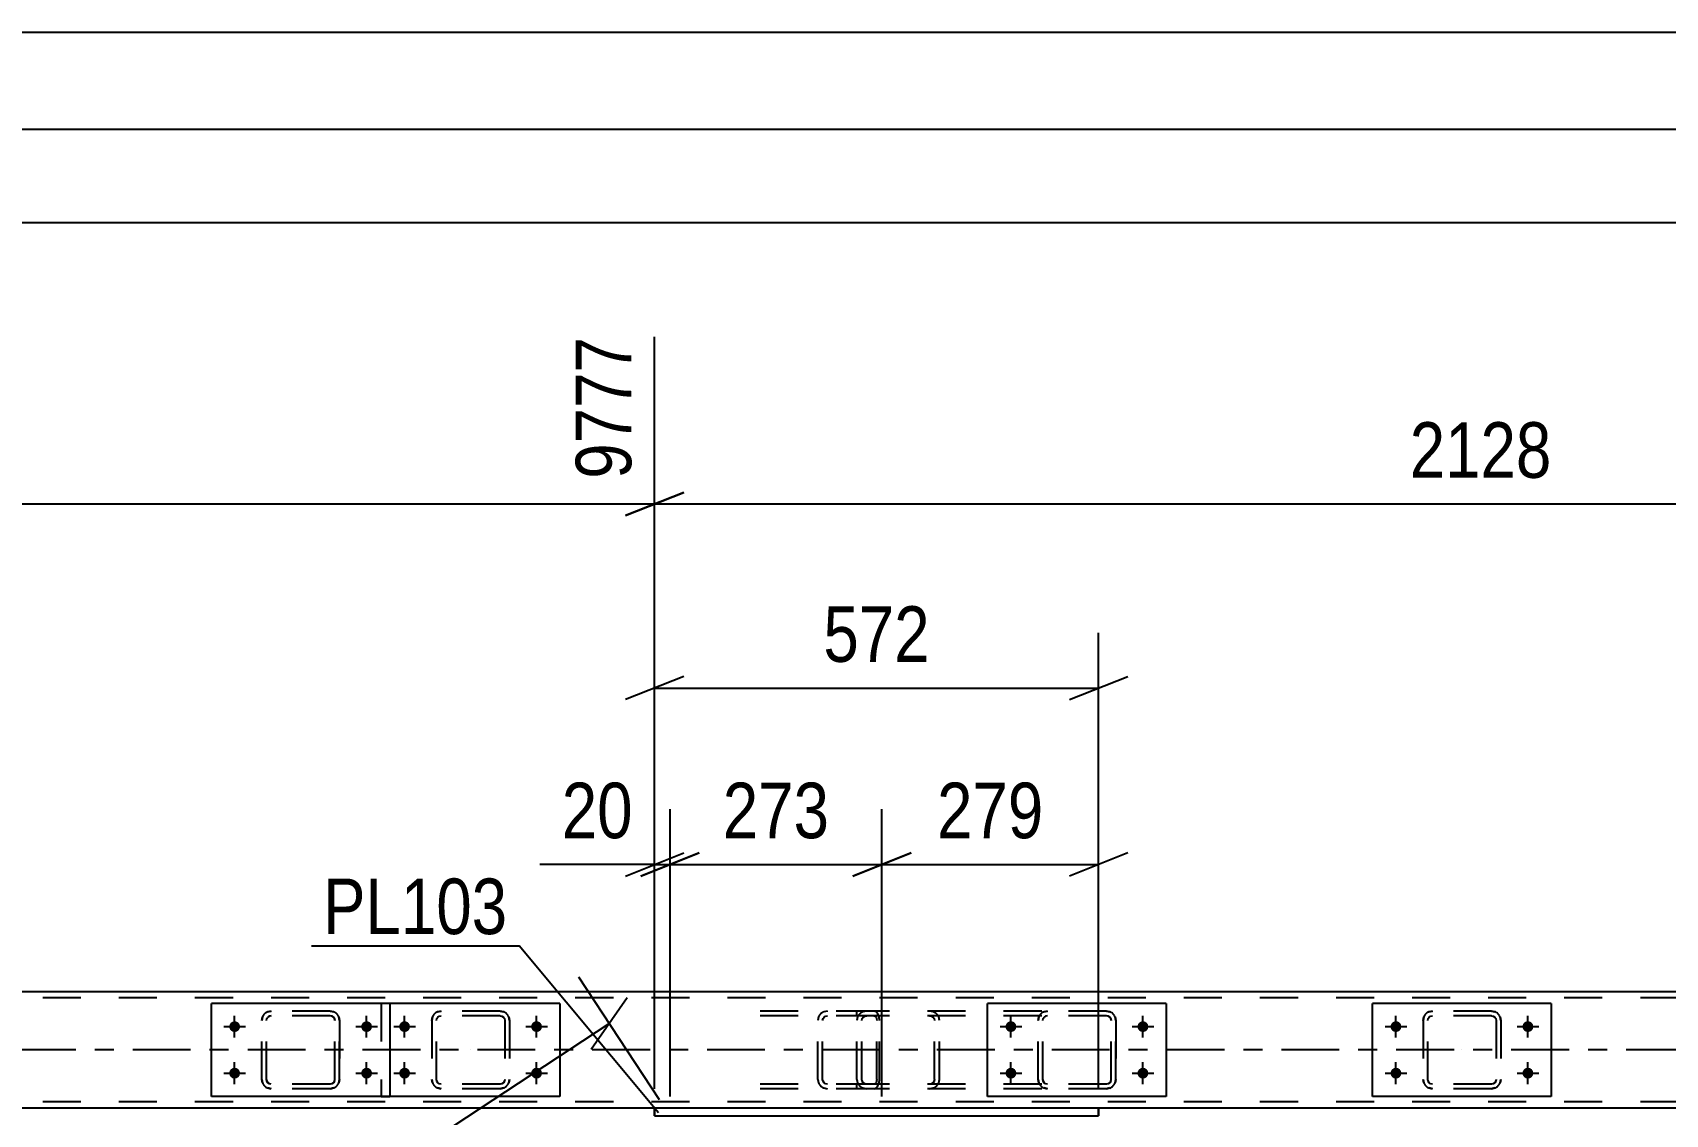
# Model space of a CAD drawing. Header units: millimetres. Extents: x -832 to 357, y -842 to -1.
# Drawn here: x -433.3 to -349.2, y -56.4 to -0.6 of the extents above; entities that cross this region are included whole.
import ezdxf

# ---------------------------------------------------------------- set-up
doc = ezdxf.new("R2010")
doc.units = ezdxf.units.MM
doc.linetypes.add('DXK_LINE_DOT2', pattern=[3.9198, 1.9599, -1.9599])
doc.linetypes.add('DXK_LINE_DOT3', pattern=[5.9187, 2.979, -0.9799, 0.9799, -0.9799])
doc.styles.add('Arial Narrow', font='ARIALN.TTF', dxfattribs={"height": 0.2})

# ---------------------------------------------------------------- blocks, each defined once
blk = doc.blocks.new('Unknown-570388851-1132')
at = {"color": 5, "linetype": 'Continuous'}
for p, q in [((357.288, -0.603), (-831.712, -0.603)), ((352.288, -5.603), (-826.712, -5.603))]:
    blk.add_line(p, q, dxfattribs=at)
blk = doc.blocks.new('Part-570388851-11627 - 11607')
at = {"color": 7, "linetype": 'DXK_LINE_DOT2'}
for p, q in [((-390.342, -51.042), (-390.537, -51.078)), ((-390.522, -51.352), (-390.439, -51.3)), ((-390.439, -51.3), (-390.342, -51.282)), ((-381.327, -51.042), (-390.342, -51.042)), ((-381.327, -51.282), (-390.342, -51.282)), ((-386.911, -51.078), (-387.107, -51.042)), ((-387.107, -51.282), (-387.009, -51.3)), ((-387.009, -51.3), (-386.926, -51.352)), ((-390.814, -51.338), (-390.853, -51.522)), ((-390.853, -54.562), (-390.853, -51.522)), ((-390.597, -51.522), (-390.578, -51.43)), ((-390.597, -54.562), (-390.597, -51.522)), ((-390.578, -51.43), (-390.522, -51.352)), ((-386.926, -51.352), (-386.871, -51.43)), ((-386.871, -51.43), (-386.851, -51.522)), ((-386.851, -54.562), (-386.851, -51.522)), ((-386.596, -51.522), (-386.635, -51.338)), ((-386.596, -54.562), (-386.596, -51.522)), ((-390.853, -54.562), (-390.814, -54.746)), ((-390.578, -54.654), (-390.597, -54.562)), ((-390.522, -54.732), (-390.578, -54.654)), ((-386.871, -54.654), (-386.926, -54.732)), ((-386.851, -54.562), (-386.871, -54.654)), ((-386.635, -54.746), (-386.596, -54.562)), ((-390.537, -55.005), (-390.342, -55.042)), ((-390.439, -54.784), (-390.522, -54.732)), ((-390.342, -54.802), (-390.439, -54.784)), ((-381.327, -54.802), (-390.342, -54.802)), ((-381.327, -55.042), (-390.342, -55.042)), ((-387.009, -54.784), (-387.107, -54.802)), ((-387.107, -55.042), (-386.911, -55.005)), ((-386.926, -54.732), (-387.009, -54.784))]:
    blk.add_line(p, q, dxfattribs=at)
for centre, start, end in [((-390.361, -51.543), 110.75832, 155.68004), ((-387.087, -51.543), 24.31996, 69.24168), ((-390.361, -54.541), 204.31996, 249.24168), ((-387.087, -54.541), 290.75832, 335.68004)]:
    blk.add_arc(centre, 0.496, start, end, dxfattribs=at)
blk = doc.blocks.new('Bolt-570388851-11731 - 11607')
at = {"linetype": 'Continuous'}
for points in [[(-363.073, -51.561, -1), (-363.073, -52.121, -1)], [(-356.273, -51.561, -1), (-356.273, -52.121, -1)], [(-363.073, -53.961, -1), (-363.073, -54.521, -1)], [(-356.273, -53.961, -1), (-356.273, -54.521, -1)]]:
    blk.add_hatch(color=1, dxfattribs=at).paths.add_polyline_path(points)
at = {"color": 1, "linetype": 'Continuous'}
for p, q in [((-363.073, -52.401), (-363.073, -51.281)), ((-356.273, -52.401), (-356.273, -51.281)), ((-363.633, -51.841), (-362.513, -51.841)), ((-356.833, -51.841), (-355.713, -51.841)), ((-363.073, -54.801), (-363.073, -53.681)), ((-356.273, -54.801), (-356.273, -53.681)), ((-363.633, -54.241), (-362.513, -54.241)), ((-356.833, -54.241), (-355.713, -54.241))]:
    blk.add_line(p, q, dxfattribs=at)
blk = doc.blocks.new('Part-570388851-11732 - 11607')
at = {"color": 2, "linetype": 'Continuous'}
for p, q in [((-355.073, -50.641), (-364.273, -50.641)), ((-364.273, -55.441), (-364.273, -50.641)), ((-355.073, -50.641), (-355.073, -55.441)), ((-355.073, -55.441), (-364.273, -55.441))]:
    blk.add_line(p, q, dxfattribs=at)
blk = doc.blocks.new('Bolt-570388851-11735 - 11607')
at = {"linetype": 'Continuous'}
for points in [[(-382.911, -51.562, -1), (-382.911, -52.122, -1)], [(-376.111, -51.562, -1), (-376.111, -52.122, -1)], [(-382.911, -53.962, -1), (-382.911, -54.522, -1)], [(-376.111, -53.962, -1), (-376.111, -54.522, -1)]]:
    blk.add_hatch(color=1, dxfattribs=at).paths.add_polyline_path(points)
at = {"color": 1, "linetype": 'Continuous'}
for p, q in [((-382.911, -52.402), (-382.911, -51.282)), ((-376.111, -52.402), (-376.111, -51.282)), ((-383.471, -51.842), (-382.351, -51.842)), ((-376.671, -51.842), (-375.551, -51.842)), ((-382.911, -54.802), (-382.911, -53.682)), ((-376.111, -54.802), (-376.111, -53.682)), ((-383.471, -54.242), (-382.351, -54.242)), ((-376.671, -54.242), (-375.551, -54.242))]:
    blk.add_line(p, q, dxfattribs=at)
blk = doc.blocks.new('Bolt-570388851-11755 - 11607')
at = {"linetype": 'Continuous'}
for points in [[(-414.154, -51.561, -1), (-414.154, -52.121, -1)], [(-407.354, -51.561, -1), (-407.354, -52.121, -1)], [(-414.154, -53.961, -1), (-414.154, -54.521, -1)], [(-407.354, -53.961, -1), (-407.354, -54.521, -1)]]:
    blk.add_hatch(color=1, dxfattribs=at).paths.add_polyline_path(points)
at = {"color": 1, "linetype": 'Continuous'}
for p, q in [((-414.154, -52.401), (-414.154, -51.281)), ((-407.354, -52.401), (-407.354, -51.281)), ((-414.714, -51.841), (-413.594, -51.841)), ((-407.914, -51.841), (-406.794, -51.841)), ((-414.154, -54.801), (-414.154, -53.681)), ((-407.354, -54.801), (-407.354, -53.681)), ((-414.714, -54.241), (-413.594, -54.241)), ((-407.914, -54.241), (-406.794, -54.241))]:
    blk.add_line(p, q, dxfattribs=at)
blk = doc.blocks.new('Part-570388851-11770 - 11607')
at = {"color": 2, "linetype": 'Continuous'}
for p, q in [((-374.911, -50.642), (-384.111, -50.642)), ((-384.111, -55.442), (-384.111, -50.642)), ((-374.911, -50.642), (-374.911, -55.442)), ((-374.911, -55.442), (-384.111, -55.442))]:
    blk.add_line(p, q, dxfattribs=at)
blk = doc.blocks.new('Part-570388851-12171 - 11607')
at = {"color": 2, "linetype": 'Continuous'}
for p, q in [((-414.911, -50.642), (-424.111, -50.642)), ((-424.111, -55.442), (-424.111, -50.642)), ((-414.911, -50.642), (-414.911, -55.442)), ((-414.911, -55.442), (-424.111, -55.442))]:
    blk.add_line(p, q, dxfattribs=at)
blk = doc.blocks.new('Bolt-570388851-11792 - 11607')
at = {"linetype": 'Continuous'}
for points in [[(-422.911, -51.562, -1), (-422.911, -52.122, -1)], [(-416.111, -51.562, -1), (-416.111, -52.122, -1)], [(-422.911, -53.962, -1), (-422.911, -54.522, -1)], [(-416.111, -53.962, -1), (-416.111, -54.522, -1)]]:
    blk.add_hatch(color=1, dxfattribs=at).paths.add_polyline_path(points)
at = {"color": 1, "linetype": 'Continuous'}
for p, q in [((-422.911, -52.402), (-422.911, -51.282)), ((-416.111, -52.402), (-416.111, -51.282)), ((-423.471, -51.842), (-422.351, -51.842)), ((-416.671, -51.842), (-415.551, -51.842)), ((-422.911, -54.802), (-422.911, -53.682)), ((-416.111, -54.802), (-416.111, -53.682)), ((-423.471, -54.242), (-422.351, -54.242)), ((-416.671, -54.242), (-415.551, -54.242))]:
    blk.add_line(p, q, dxfattribs=at)
blk = doc.blocks.new('Part-570388851-11828 - 11607')
at = {"color": 7, "linetype": 'DXK_LINE_DOT2'}
for p, q in [((-421.215, -51.078), (-421.031, -51.042)), ((-421.031, -51.042), (-421.215, -51.078)), ((-421.123, -51.3), (-421.201, -51.352)), ((-421.031, -51.282), (-421.123, -51.3)), ((-417.991, -51.042), (-421.031, -51.042)), ((-417.991, -51.282), (-421.031, -51.282)), ((-417.991, -51.042), (-417.808, -51.078)), ((-417.808, -51.078), (-417.991, -51.042)), ((-417.9, -51.3), (-417.991, -51.282)), ((-417.822, -51.352), (-417.9, -51.3)), ((-421.511, -51.522), (-421.475, -51.338)), ((-421.475, -51.338), (-421.511, -51.522)), ((-421.511, -54.562), (-421.511, -51.522)), ((-421.511, -51.522), (-421.511, -51.522)), ((-421.511, -54.562), (-421.511, -51.522)), ((-421.271, -51.522), (-421.253, -51.43)), ((-421.271, -51.522), (-421.253, -51.43)), ((-421.271, -54.562), (-421.271, -51.522)), ((-421.271, -51.522), (-421.271, -51.522)), ((-421.271, -54.562), (-421.271, -51.522)), ((-421.253, -51.43), (-421.201, -51.352)), ((-417.822, -51.352), (-417.77, -51.43)), ((-417.77, -51.43), (-417.822, -51.352)), ((-417.77, -51.43), (-417.751, -51.522)), ((-417.751, -51.522), (-417.77, -51.43)), ((-417.751, -54.562), (-417.751, -51.522)), ((-417.751, -51.522), (-417.751, -51.522)), ((-417.751, -54.562), (-417.751, -51.522)), ((-417.548, -51.338), (-417.511, -51.522)), ((-417.511, -51.522), (-417.548, -51.338)), ((-417.511, -54.562), (-417.511, -51.522)), ((-417.511, -51.522), (-417.511, -51.522)), ((-417.511, -51.522), (-417.511, -54.562)), ((-421.511, -54.562), (-421.511, -54.562)), ((-421.475, -54.746), (-421.511, -54.562)), ((-421.511, -54.562), (-421.475, -54.746)), ((-421.271, -54.562), (-421.271, -54.562)), ((-421.253, -54.654), (-421.271, -54.562)), ((-421.271, -54.562), (-421.253, -54.654)), ((-421.201, -54.732), (-421.253, -54.654)), ((-421.253, -54.654), (-421.201, -54.732)), ((-417.77, -54.654), (-417.822, -54.732)), ((-417.77, -54.654), (-417.751, -54.562)), ((-417.77, -54.654), (-417.751, -54.562)), ((-417.751, -54.562), (-417.751, -54.562)), ((-417.511, -54.562), (-417.548, -54.746)), ((-417.548, -54.746), (-417.511, -54.562)), ((-417.511, -54.562), (-417.511, -54.562)), ((-421.031, -55.042), (-421.215, -55.005)), ((-421.215, -55.005), (-421.031, -55.042)), ((-421.123, -54.784), (-421.201, -54.732)), ((-421.031, -54.802), (-421.123, -54.784)), ((-417.991, -54.802), (-421.031, -54.802)), ((-417.991, -55.042), (-421.031, -55.042)), ((-417.9, -54.784), (-417.991, -54.802)), ((-417.808, -55.005), (-417.991, -55.042)), ((-417.991, -55.042), (-417.808, -55.005)), ((-417.822, -54.732), (-417.9, -54.784))]:
    blk.add_line(p, q, dxfattribs=at)
at = {"color": 7, "linetype": 'DXK_LINE_DOT3'}
blk.add_line((-419.512, -53.042), (-419.511, -53.042), dxfattribs=at)
at = {"color": 7, "linetype": 'DXK_LINE_DOT2'}
for centre, start, end in [((-421.031, -51.522), 112.5, 157.5), ((-421.031, -51.522), 112.5, 157.5), ((-417.991, -51.522), 22.5, 67.5), ((-417.991, -51.522), 22.5, 67.5), ((-421.031, -54.562), 202.5, 247.5), ((-421.031, -54.562), 202.5, 247.5), ((-417.991, -54.562), 292.5, 337.5), ((-417.991, -54.562), 292.5, 337.5)]:
    blk.add_arc(centre, 0.48, start, end, dxfattribs=at)
blk = doc.blocks.new('Part-570388851-11831 - 11607')
at = {"color": 7, "linetype": 'DXK_LINE_DOT2'}
for p, q in [((-381.215, -51.078), (-381.031, -51.042)), ((-381.031, -51.042), (-381.215, -51.078)), ((-381.123, -51.3), (-381.201, -51.352)), ((-381.031, -51.282), (-381.123, -51.3)), ((-377.991, -51.042), (-381.031, -51.042)), ((-377.991, -51.282), (-381.031, -51.282)), ((-377.991, -51.042), (-377.808, -51.078)), ((-377.808, -51.078), (-377.991, -51.042)), ((-377.9, -51.3), (-377.991, -51.282)), ((-377.822, -51.352), (-377.9, -51.3)), ((-381.511, -51.522), (-381.475, -51.338)), ((-381.475, -51.338), (-381.511, -51.522)), ((-381.511, -54.562), (-381.511, -51.522)), ((-381.511, -51.522), (-381.511, -51.522)), ((-381.511, -54.562), (-381.511, -51.522)), ((-381.271, -51.522), (-381.253, -51.43)), ((-381.271, -51.522), (-381.253, -51.43)), ((-381.271, -54.562), (-381.271, -51.522)), ((-381.271, -51.522), (-381.271, -51.522)), ((-381.271, -54.562), (-381.271, -51.522)), ((-381.253, -51.43), (-381.201, -51.352)), ((-377.822, -51.352), (-377.77, -51.43)), ((-377.77, -51.43), (-377.822, -51.352)), ((-377.77, -51.43), (-377.751, -51.522)), ((-377.751, -51.522), (-377.77, -51.43)), ((-377.751, -54.562), (-377.751, -51.522)), ((-377.751, -51.522), (-377.751, -51.522)), ((-377.751, -54.562), (-377.751, -51.522)), ((-377.548, -51.338), (-377.511, -51.522)), ((-377.511, -51.522), (-377.548, -51.338)), ((-377.511, -54.562), (-377.511, -51.522)), ((-377.511, -51.522), (-377.511, -51.522)), ((-377.511, -51.522), (-377.511, -54.562)), ((-381.511, -54.562), (-381.511, -54.562)), ((-381.475, -54.746), (-381.511, -54.562)), ((-381.511, -54.562), (-381.475, -54.746)), ((-381.271, -54.562), (-381.271, -54.562)), ((-381.253, -54.654), (-381.271, -54.562)), ((-381.271, -54.562), (-381.253, -54.654)), ((-381.201, -54.732), (-381.253, -54.654)), ((-381.253, -54.654), (-381.201, -54.732)), ((-377.77, -54.654), (-377.822, -54.732)), ((-377.77, -54.654), (-377.751, -54.562)), ((-377.77, -54.654), (-377.751, -54.562)), ((-377.751, -54.562), (-377.751, -54.562)), ((-377.511, -54.562), (-377.548, -54.746)), ((-377.548, -54.746), (-377.511, -54.562)), ((-377.511, -54.562), (-377.511, -54.562)), ((-381.031, -55.042), (-381.215, -55.005)), ((-381.215, -55.005), (-381.031, -55.042)), ((-381.123, -54.784), (-381.201, -54.732)), ((-381.031, -54.802), (-381.123, -54.784)), ((-377.991, -54.802), (-381.031, -54.802)), ((-377.991, -55.042), (-381.031, -55.042)), ((-377.9, -54.784), (-377.991, -54.802)), ((-377.808, -55.005), (-377.991, -55.042)), ((-377.991, -55.042), (-377.808, -55.005)), ((-377.822, -54.732), (-377.9, -54.784))]:
    blk.add_line(p, q, dxfattribs=at)
at = {"color": 7, "linetype": 'DXK_LINE_DOT3'}
blk.add_line((-379.512, -53.042), (-379.511, -53.042), dxfattribs=at)
at = {"color": 7, "linetype": 'DXK_LINE_DOT2'}
for centre, start, end in [((-381.031, -51.522), 112.5, 157.5), ((-381.031, -51.522), 112.5, 157.5), ((-377.991, -51.522), 22.5, 67.5), ((-377.991, -51.522), 22.5, 67.5), ((-381.031, -54.562), 202.5, 247.5), ((-381.031, -54.562), 202.5, 247.5), ((-377.991, -54.562), 292.5, 337.5), ((-377.991, -54.562), 292.5, 337.5)]:
    blk.add_arc(centre, 0.48, start, end, dxfattribs=at)
blk = doc.blocks.new('Part-570388851-11832 - 11607')
at = {"color": 7, "linetype": 'DXK_LINE_DOT2'}
for p, q in [((-412.458, -51.077), (-412.274, -51.041)), ((-412.274, -51.041), (-412.458, -51.077)), ((-412.444, -51.351), (-412.366, -51.299)), ((-412.366, -51.299), (-412.274, -51.281)), ((-409.234, -51.041), (-412.274, -51.041)), ((-409.234, -51.281), (-412.274, -51.281)), ((-409.234, -51.041), (-409.05, -51.077)), ((-409.05, -51.077), (-409.234, -51.041)), ((-409.234, -51.281), (-409.142, -51.299)), ((-409.142, -51.299), (-409.064, -51.351)), ((-412.754, -51.521), (-412.717, -51.337)), ((-412.717, -51.337), (-412.754, -51.521)), ((-412.754, -51.521), (-412.754, -54.561)), ((-412.514, -51.521), (-412.496, -51.429)), ((-412.514, -54.561), (-412.514, -51.521)), ((-412.496, -51.429), (-412.444, -51.351)), ((-409.064, -51.351), (-409.012, -51.429)), ((-409.012, -51.429), (-408.994, -51.521)), ((-408.994, -51.521), (-408.994, -54.561)), ((-408.79, -51.337), (-408.754, -51.521)), ((-408.754, -51.521), (-408.79, -51.337)), ((-408.754, -51.521), (-408.754, -54.561)), ((-412.717, -54.745), (-412.754, -54.561)), ((-412.754, -54.561), (-412.717, -54.745)), ((-412.496, -54.653), (-412.514, -54.561)), ((-412.444, -54.731), (-412.496, -54.653)), ((-409.012, -54.653), (-409.064, -54.731)), ((-408.994, -54.561), (-409.012, -54.653)), ((-408.754, -54.561), (-408.79, -54.745)), ((-408.79, -54.745), (-408.754, -54.561)), ((-412.274, -55.041), (-412.458, -55.004)), ((-412.458, -55.004), (-412.274, -55.041)), ((-412.366, -54.783), (-412.444, -54.731)), ((-412.274, -54.801), (-412.366, -54.783)), ((-409.234, -54.801), (-412.274, -54.801)), ((-409.234, -55.041), (-412.274, -55.041)), ((-409.142, -54.783), (-409.234, -54.801)), ((-409.05, -55.004), (-409.234, -55.041)), ((-409.234, -55.041), (-409.05, -55.004)), ((-409.064, -54.731), (-409.142, -54.783))]:
    blk.add_line(p, q, dxfattribs=at)
at = {"color": 7, "linetype": 'DXK_LINE_DOT3'}
blk.add_line((-410.754, -53.041), (-410.754, -53.041), dxfattribs=at)
at = {"color": 7, "linetype": 'DXK_LINE_DOT2'}
for centre, start, end in [((-412.274, -51.521), 112.5, 157.5), ((-412.274, -51.521), 112.5, 157.5), ((-409.234, -51.521), 22.5, 67.5), ((-409.234, -51.521), 22.5, 67.5), ((-412.274, -54.561), 202.5, 247.5), ((-412.274, -54.561), 202.5, 247.5), ((-409.234, -54.561), 292.5, 337.5), ((-409.234, -54.561), 292.5, 337.5)]:
    blk.add_arc(centre, 0.48, start, end, dxfattribs=at)
blk = doc.blocks.new('Part-570388851-11837 - 11607')
at = {"color": 7, "linetype": 'DXK_LINE_DOT2'}
for p, q in [((-361.377, -51.077), (-361.193, -51.041)), ((-361.193, -51.041), (-361.377, -51.077)), ((-361.363, -51.351), (-361.285, -51.299)), ((-361.285, -51.299), (-361.193, -51.281)), ((-358.153, -51.041), (-361.193, -51.041)), ((-358.153, -51.281), (-361.193, -51.281)), ((-358.153, -51.041), (-357.97, -51.077)), ((-357.97, -51.077), (-358.153, -51.041)), ((-358.153, -51.281), (-358.061, -51.299)), ((-358.061, -51.299), (-357.984, -51.351)), ((-361.673, -51.521), (-361.637, -51.337)), ((-361.637, -51.337), (-361.673, -51.521)), ((-361.673, -51.521), (-361.673, -54.561)), ((-361.433, -51.521), (-361.415, -51.429)), ((-361.433, -54.561), (-361.433, -51.521)), ((-361.415, -51.429), (-361.363, -51.351)), ((-357.984, -51.351), (-357.932, -51.429)), ((-357.932, -51.429), (-357.913, -51.521)), ((-357.913, -51.521), (-357.913, -54.561)), ((-357.71, -51.337), (-357.673, -51.521)), ((-357.673, -51.521), (-357.71, -51.337)), ((-357.673, -51.521), (-357.673, -54.561)), ((-361.637, -54.745), (-361.673, -54.561)), ((-361.673, -54.561), (-361.637, -54.745)), ((-361.415, -54.653), (-361.433, -54.561)), ((-361.363, -54.731), (-361.415, -54.653)), ((-357.932, -54.653), (-357.984, -54.731)), ((-357.913, -54.561), (-357.932, -54.653)), ((-357.673, -54.561), (-357.71, -54.745)), ((-357.71, -54.745), (-357.673, -54.561)), ((-361.193, -55.041), (-361.377, -55.004)), ((-361.377, -55.004), (-361.193, -55.041)), ((-361.285, -54.783), (-361.363, -54.731)), ((-361.193, -54.801), (-361.285, -54.783)), ((-358.153, -54.801), (-361.193, -54.801)), ((-358.153, -55.041), (-361.193, -55.041)), ((-358.061, -54.783), (-358.153, -54.801)), ((-357.97, -55.004), (-358.153, -55.041)), ((-358.153, -55.041), (-357.97, -55.004)), ((-357.984, -54.731), (-358.061, -54.783))]:
    blk.add_line(p, q, dxfattribs=at)
at = {"color": 7, "linetype": 'DXK_LINE_DOT3'}
blk.add_line((-359.673, -53.041), (-359.673, -53.041), dxfattribs=at)
at = {"color": 7, "linetype": 'DXK_LINE_DOT2'}
for centre, start, end in [((-361.193, -51.521), 112.5, 157.5), ((-361.193, -51.521), 112.5, 157.5), ((-358.153, -51.521), 22.5, 67.5), ((-358.153, -51.521), 22.5, 67.5), ((-361.193, -54.561), 202.5, 247.5), ((-361.193, -54.561), 202.5, 247.5), ((-358.153, -54.561), 292.5, 337.5), ((-358.153, -54.561), 292.5, 337.5)]:
    blk.add_arc(centre, 0.48, start, end, dxfattribs=at)
blk = doc.blocks.new('Part-570388851-11963 - 11607')
at = {"color": 7, "linetype": 'DXK_LINE_DOT2'}
for p, q in [((-93.733, -50.362), (-752.111, -50.362)), ((-93.733, -55.722), (-752.111, -55.722)), ((-378.392, -56.042), (-401.274, -56.042))]:
    blk.add_line(p, q, dxfattribs=at)
at = {"color": 2, "linetype": 'Continuous'}
for p, q in [((-260.112, -50.042), (-459.234, -50.042)), ((-401.274, -56.042), (-463.526, -56.042)), ((-316.14, -56.042), (-378.392, -56.042))]:
    blk.add_line(p, q, dxfattribs=at)
at = {"color": 7, "linetype": 'DXK_LINE_DOT3'}
blk.add_line((-93.733, -53.042), (-752.111, -53.042), dxfattribs=at)
blk = doc.blocks.new('Part-570388851-11980 - 11607')
at = {"color": 7, "linetype": 'DXK_LINE_DOT2'}
for p, q in [((-389.955, -51.042), (-397.397, -51.042)), ((-389.955, -51.282), (-397.397, -51.282)), ((-392.362, -51.042), (-392.555, -51.078)), ((-392.54, -51.352), (-392.458, -51.3)), ((-392.458, -51.3), (-392.362, -51.282)), ((-390.853, -51.282), (-390.853, -51.042)), ((-389.852, -51.078), (-389.955, -51.042)), ((-389.955, -51.282), (-389.903, -51.3)), ((-389.903, -51.3), (-389.86, -51.352)), ((-389.765, -51.183), (-389.852, -51.078)), ((-389.706, -51.338), (-389.765, -51.183)), ((-392.827, -51.338), (-392.866, -51.522)), ((-392.866, -54.562), (-392.866, -51.522)), ((-392.614, -51.522), (-392.595, -51.43)), ((-392.614, -54.562), (-392.614, -51.522)), ((-392.595, -51.43), (-392.54, -51.352)), ((-389.86, -51.352), (-389.831, -51.43)), ((-389.831, -51.43), (-389.82, -51.522)), ((-389.82, -54.562), (-389.82, -51.522)), ((-389.686, -51.522), (-389.706, -51.338)), ((-389.686, -54.562), (-389.686, -51.522)), ((-392.866, -54.562), (-392.827, -54.746)), ((-392.595, -54.654), (-392.614, -54.562)), ((-392.54, -54.732), (-392.595, -54.654)), ((-389.831, -54.654), (-389.86, -54.732)), ((-389.82, -54.562), (-389.831, -54.654)), ((-389.706, -54.746), (-389.686, -54.562)), ((-389.955, -54.802), (-397.397, -54.802)), ((-389.955, -55.042), (-397.397, -55.042)), ((-392.555, -55.005), (-392.362, -55.042)), ((-392.458, -54.784), (-392.54, -54.732)), ((-392.362, -54.802), (-392.458, -54.784)), ((-390.853, -55.042), (-390.853, -54.802)), ((-389.903, -54.784), (-389.955, -54.802)), ((-389.955, -55.042), (-389.852, -55.005)), ((-389.86, -54.732), (-389.903, -54.784)), ((-389.852, -55.005), (-389.765, -54.901)), ((-389.765, -54.901), (-389.706, -54.746))]:
    blk.add_line(p, q, dxfattribs=at)
for centre, start, end in [((-392.377, -51.538), 111.15132, 156.10486), ((-392.377, -54.546), 203.89514, 248.84868)]:
    blk.add_arc(centre, 0.492, start, end, dxfattribs=at)
blk = doc.blocks.new('Part-570388851-11993 - 11607')
at = {"color": 2, "linetype": 'Continuous'}
for p, q in [((-401.274, -56.442), (-401.274, -56.042)), ((-401.274, -56.042), (-401.274, -56.042)), ((-378.392, -56.042), (-401.274, -56.042)), ((-378.392, -56.042), (-378.392, -56.442)), ((-401.274, -56.442), (-401.274, -56.442)), ((-401.274, -56.442), (-378.392, -56.442))]:
    blk.add_line(p, q, dxfattribs=at)
at = {"color": 7, "linetype": 'DXK_LINE_DOT2'}
for p, q in [((-401.274, -56.042), (-401.274, -56.442)), ((-378.392, -56.042), (-378.392, -56.042)), ((-378.392, -56.442), (-378.392, -56.042)), ((-378.392, -56.442), (-378.392, -56.442))]:
    blk.add_line(p, q, dxfattribs=at)
blk = doc.blocks.new('Part-570388851-12104 - 11607')
at = {"color": 2, "linetype": 'Continuous'}
for p, q in [((-406.154, -50.641), (-415.354, -50.641)), ((-415.354, -50.642), (-415.354, -50.641)), ((-406.154, -50.641), (-406.154, -55.441)), ((-406.154, -55.441), (-414.911, -55.441))]:
    blk.add_line(p, q, dxfattribs=at)
at = {"color": 7, "linetype": 'DXK_LINE_DOT2'}
for p, q in [((-415.354, -50.641), (-415.354, -55.441)), ((-415.354, -55.441), (-414.911, -55.441))]:
    blk.add_line(p, q, dxfattribs=at)
blk = doc.blocks.new('StraightDimension-570388851-12233 - 11607')
at = {"color": 7, "linetype": 'Continuous'}
for p, q in [((-401.274, -55.042), (-401.274, -40.629)), ((-400.474, -55.442), (-400.474, -40.629)), ((-402.774, -44.079), (-399.774, -42.879)), ((-398.974, -42.879), (-401.974, -44.079)), ((-401.274, -43.479), (-407.181, -43.479)), ((-401.274, -43.479), (-407.181, -43.479)), ((-401.274, -43.479), (-400.474, -43.479))]:
    blk.add_line(p, q, dxfattribs=at)
at = {"color": 0}
blk.add_wipeout([(-401.799, -42.729), (-401.799, -38.529), (-406.656, -38.529), (-406.656, -42.729)], dxfattribs=at)
at = {"color": 3, "style": 'Arial Narrow'}
blk.add_text('20', height=2.8633, dxfattribs=at).set_placement((-406.056, -42.129))
blk = doc.blocks.new('StraightDimension-570388851-12241 - 11607')
at = {"color": 7, "linetype": 'Continuous'}
for p, q in [((-400.474, -55.442), (-400.474, -40.629)), ((-389.559, -55.442), (-389.559, -40.629)), ((-401.974, -44.079), (-398.974, -42.879)), ((-388.059, -42.879), (-391.059, -44.079)), ((-400.474, -43.479), (-389.559, -43.479))]:
    blk.add_line(p, q, dxfattribs=at)
at = {"color": 0}
blk.add_wipeout([(-391.675, -42.729), (-391.675, -38.529), (-398.359, -38.529), (-398.359, -42.729)], dxfattribs=at)
at = {"color": 3, "style": 'Arial Narrow'}
blk.add_text('273', height=2.8633, dxfattribs=at).set_placement((-397.759, -42.129))
blk = doc.blocks.new('StraightDimension-570388851-12466 - 11607')
at = {"color": 7, "linetype": 'Continuous'}
for p, q in [((-315.89, -55.607), (-320.046, -49.291)), ((-319.402, -52.998), (-317.556, -50.346)), ((-350.405, -72.68), (-318.479, -51.672)), ((-347.816, -76.615), (-351.971, -70.3)), ((-349.482, -71.355), (-351.328, -74.006))]:
    blk.add_line(p, q, dxfattribs=at)
at = {"color": 0}
blk.add_wipeout([(-332.062, -59.712), (-334.371, -56.204), (-339.955, -59.878), (-337.646, -63.387)], dxfattribs=at)
at = {"color": 3, "style": 'Arial Narrow'}
blk.add_text('955', height=2.8633, rotation=33.34614, dxfattribs=at).set_placement((-337.475, -62.556))
blk = doc.blocks.new('StraightDimension-570388851-12249 - 11607')
at = {"color": 7, "linetype": 'Continuous'}
for p, q in [((-389.559, -55.442), (-389.559, -40.629)), ((-378.392, -55.042), (-378.392, -40.629)), ((-391.059, -44.079), (-388.059, -42.879)), ((-376.892, -42.879), (-379.892, -44.079)), ((-389.559, -43.479), (-378.392, -43.479))]:
    blk.add_line(p, q, dxfattribs=at)
at = {"color": 0}
blk.add_wipeout([(-380.633, -42.729), (-380.633, -38.529), (-387.318, -38.529), (-387.318, -42.729)], dxfattribs=at)
at = {"color": 3, "style": 'Arial Narrow'}
blk.add_text('279', height=2.8633, dxfattribs=at).set_placement((-386.718, -42.129))
blk = doc.blocks.new('StraightDimension-570388851-12260 - 11607')
at = {"color": 7, "linetype": 'Continuous'}
for p, q in [((-401.274, -55.042), (-401.274, -31.537)), ((-378.392, -55.042), (-378.392, -31.537)), ((-399.774, -33.787), (-402.774, -34.987)), ((-401.274, -34.387), (-378.392, -34.387)), ((-379.892, -34.987), (-376.892, -33.787))]:
    blk.add_line(p, q, dxfattribs=at)
at = {"color": 0}
blk.add_wipeout([(-386.491, -33.637), (-386.491, -29.437), (-393.175, -29.437), (-393.175, -33.637)], dxfattribs=at)
at = {"color": 3, "style": 'Arial Narrow'}
blk.add_text('572', height=2.8633, dxfattribs=at).set_placement((-392.575, -33.037))
blk = doc.blocks.new('StraightDimension-570388851-12735 - 11607')
at = {"color": 7, "linetype": 'Continuous'}
blk.add_line((-788.831, -10.393), (-92.933, -10.393), dxfattribs=at)
blk = doc.blocks.new('StraightDimension-570388851-12494 - 11607')
at = {"color": 7, "linetype": 'Continuous'}
for p, q in [((-401.024, -55.607), (-405.18, -49.291)), ((-404.536, -52.998), (-402.69, -50.346)), ((-435.539, -72.68), (-403.613, -51.672)), ((-432.95, -76.615), (-437.106, -70.3)), ((-434.616, -71.355), (-436.462, -74.006))]:
    blk.add_line(p, q, dxfattribs=at)
at = {"color": 0}
blk.add_wipeout([(-417.196, -59.712), (-419.505, -56.204), (-425.089, -59.878), (-422.78, -63.387)], dxfattribs=at)
at = {"color": 3, "style": 'Arial Narrow'}
blk.add_text('955', height=2.8633, rotation=33.34614, dxfattribs=at).set_placement((-422.609, -62.556))
blk = doc.blocks.new('StraightDimension-570388851-13441 - 11607')
at = {"color": 7, "linetype": 'Continuous'}
for p, q in [((-401.274, -55.042), (-401.274, -16.288)), ((-399.774, -24.3), (-402.774, -25.5)), ((-401.274, -24.9), (-316.14, -24.9))]:
    blk.add_line(p, q, dxfattribs=at)
at = {"color": 0}
blk.add_wipeout([(-354.451, -24.15), (-354.451, -19.95), (-362.963, -19.95), (-362.963, -24.15)], dxfattribs=at)
at = {"color": 3, "style": 'Arial Narrow'}
blk.add_text('2128', height=2.8633, dxfattribs=at).set_placement((-362.363, -23.55))
blk = doc.blocks.new('StraightDimension-570388851-13431 - 11607')
at = {"color": 7, "linetype": 'Continuous'}
for p, q in [((-401.274, -55.042), (-401.274, -16.288)), ((-402.774, -25.5), (-399.774, -24.3)), ((-486.409, -24.9), (-401.274, -24.9))]:
    blk.add_line(p, q, dxfattribs=at)
at = {"color": 0, "linetype": 'Continuous'}
blk.add_wipeout([(-401.874, -15.688), (-406.074, -15.688), (-406.074, -24.2), (-401.874, -24.2)], dxfattribs=at)
at = {"color": 3, "linetype": 'Continuous', "style": 'Arial Narrow'}
blk.add_text('9777', height=2.8633, rotation=90.00021, dxfattribs=at).set_placement((-402.474, -23.6))
blk = doc.blocks.new('Mark-570388851-11989 - 11607')
at = {"color": 30, "linetype": 'Continuous'}
for p in [(-418.956, -47.672), (-401.071, -56.286)]:
    blk.add_line(p, (-408.252, -47.672), dxfattribs=at)
at = {"color": 0}
blk.add_wipeout([(-408.852, -47.072), (-408.852, -44.072), (-418.356, -44.072), (-418.356, -47.072)], dxfattribs=at)
blk.add_wipeout([(-408.852, -47.072), (-408.852, -44.072), (-418.356, -44.072), (-418.356, -47.072)], dxfattribs=at)
at = {"color": 3, "style": 'Arial Narrow'}
blk.add_text('PL103', height=2.8633, dxfattribs=at).set_placement((-418.356, -47.072))

msp = doc.modelspace()

# ---------------------------------------------------------------- block references
for name in ['Unknown-570388851-1132', 'Part-570388851-11963 - 11607', 'Part-570388851-12171 - 11607', 'Bolt-570388851-11792 - 11607', 'Part-570388851-11828 - 11607', 'Part-570388851-12104 - 11607', 'Bolt-570388851-11755 - 11607', 'Part-570388851-11832 - 11607', 'Part-570388851-11980 - 11607', 'Part-570388851-11627 - 11607', 'Part-570388851-11770 - 11607', 'Bolt-570388851-11735 - 11607', 'Part-570388851-11831 - 11607', 'Part-570388851-11732 - 11607', 'Bolt-570388851-11731 - 11607', 'Part-570388851-11837 - 11607', 'Part-570388851-11993 - 11607']:
    msp.add_blockref(name, (0, 0))

# ---------------------------------------------------------------- next in the draw order: block references
for name in ['StraightDimension-570388851-12233 - 11607', 'StraightDimension-570388851-12466 - 11607']:
    msp.add_blockref(name, (0, 0))

# ---------------------------------------------------------------- next in the draw order: block references
msp.add_blockref('StraightDimension-570388851-12241 - 11607', (0, 0))

# ---------------------------------------------------------------- next in the draw order: block references
msp.add_blockref('StraightDimension-570388851-12249 - 11607', (0, 0))

# ---------------------------------------------------------------- next in the draw order: block references
msp.add_blockref('StraightDimension-570388851-12260 - 11607', (0, 0))

# ---------------------------------------------------------------- next in the draw order: block references
for name in ['StraightDimension-570388851-12735 - 11607', 'StraightDimension-570388851-12494 - 11607']:
    msp.add_blockref(name, (0, 0))

# ---------------------------------------------------------------- next in the draw order: block references
msp.add_blockref('StraightDimension-570388851-13441 - 11607', (0, 0))

# ---------------------------------------------------------------- next in the draw order: block references
msp.add_blockref('StraightDimension-570388851-13431 - 11607', (0, 0))

# ---------------------------------------------------------------- next in the draw order: block references
msp.add_blockref('Mark-570388851-11989 - 11607', (0, 0))

doc.saveas('drawing.dxf')
